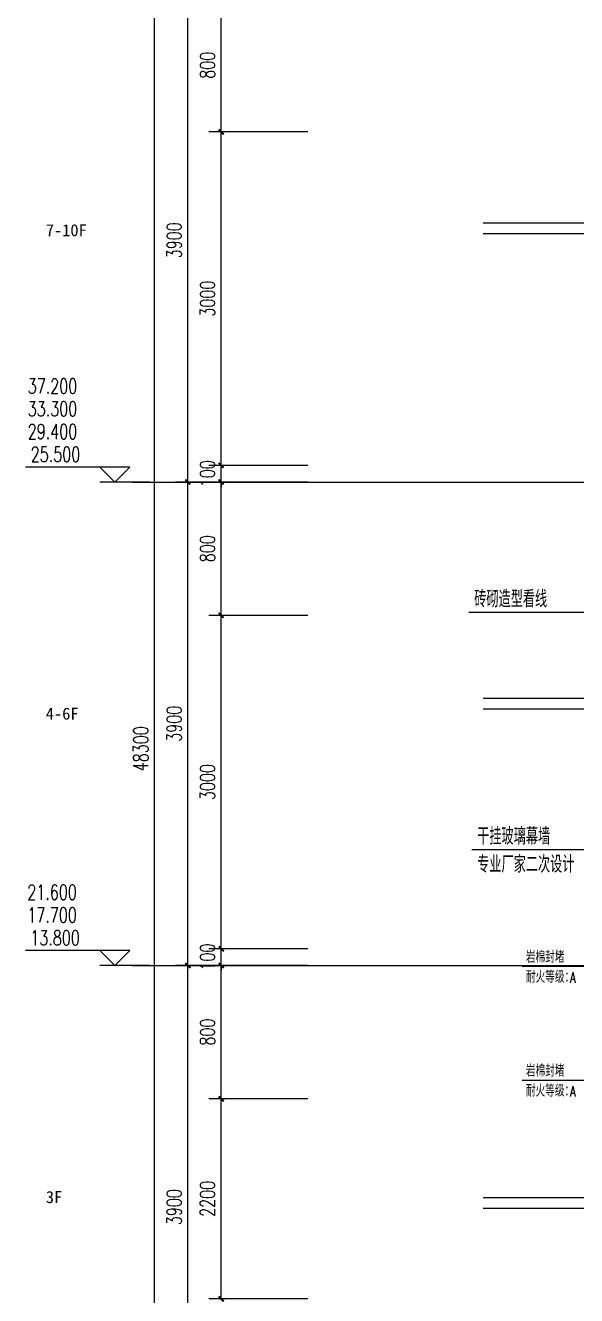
# Model space of a CAD drawing. Extents: x 1738711 to 2346805, y 1189731 to 2516152.
# Drawn here: x 1906769 to 1910074, y 1227714 to 1235334 of the extents above; entities that cross this region are included whole.
import ezdxf

# ---------------------------------------------------------------- set-up
doc = ezdxf.new("R2010")
doc.units = 0
doc.header["$LTSCALE"] = 1000
doc.header["$MEASUREMENT"] = 0
for name, color, linetype in [('DIM_ELEV', 3, 'Continuous'), ('DIM_LEAD', 3, 'Continuous'), ('DIM_SYMB', 3, 'Continuous'), ('DOTE', 1, 'Continuous'), ('PUB_DIM', 3, 'Continuous'), ('PUB_TEXT', 7, 'Continuous')]:
    doc.layers.add(name, color=color, linetype=linetype)
doc.styles.add('_TCH_DIM', font='SIMPLEX', dxfattribs={"bigfont": 'GBCBIG'})
doc.styles.add('_TCH_DIM_T3', font='SIMPLEX', dxfattribs={"width": 0.705882, "bigfont": 'GBCBIG'})
doc.styles.add('STW', font='simhei_0.ttf')
doc.dimstyles.new('_TCH_ARCH&&30', dxfattribs={"dimtxt": 89.25, "dimasz": 30, "dimexe": 75, "dimexo": 90, "dimgap": 37.875, "dimtad": 1, "dimdec": 0, "dimzin": 0, "dimdsep": 46, "dimtxsty": '_TCH_DIM_T3', "dimblk": 'ARCHTICK', "dimcen": 0.09, "dimclrt": 7, "dimazin": 2, "dimtfac": 1, "dimtdec": 0, "dimtix": 1, "dimtmove": 2, "dimatfit": 3, "dimfxl": 20, "dimtolj": 1, "dimtzin": 0, "dimarcsym": 0})

# ---------------------------------------------------------------- blocks, each defined once
blk = doc.blocks.new('_ArchTick')
at = {"color": 0, "linetype": 'ByBlock', "const_width": 0.4}
blk.add_lwpolyline([(-0.5, -0.5), (0.5, 0.5)], dxfattribs=at)
blk = doc.blocks.new('*D1186')
at = {"layer": 'Defpoints', "color": 0, "transparency": 16777216}
for p in [(1907943.4, 1228894.4), (1908552.5, 1228894.4), (1908552.5, 1227694.4)]:
    blk.add_point(p, dxfattribs=at)
at = {"layer": 'PUB_DIM', "color": 0, "lineweight": -2, "transparency": 16777216}
for p, q in [((1908462.5, 1228894.4), (1907868.4, 1228894.4)), ((1907943.4, 1227694.4), (1907943.4, 1228894.4)), ((1908462.5, 1227694.4), (1907868.4, 1227694.4))]:
    blk.add_line(p, q, dxfattribs=at)
at = {"layer": 'PUB_DIM', "color": 0, "lineweight": -2, "transparency": 16777216, "xscale": 30, "yscale": 30, "zscale": 30}
for p, rotation in [((1907943.4, 1228894.4), 90), ((1907943.4, 1227694.4), 270)]:
    blk.add_blockref('_ArchTick', p, dxfattribs=dict(at, rotation=rotation))
at = {"layer": 'PUB_DIM', "color": 7, "transparency": 16777216, "insert": (1907860.9, 1228294.4), "char_height": 89.25, "attachment_point": 5, "rotation": 90, "style": '_TCH_DIM_T3'}
blk.add_mtext('\\A1;2200', dxfattribs=at)
blk = doc.blocks.new('*D1187')
at = {"layer": 'Defpoints', "color": 0, "transparency": 16777216}
for p in [(1907943.4, 1229694.4), (1908552.5, 1229694.4), (1908552.5, 1228894.4)]:
    blk.add_point(p, dxfattribs=at)
at = {"layer": 'PUB_DIM', "color": 0, "lineweight": -2, "transparency": 16777216}
for p, q in [((1908462.5, 1229694.4), (1907868.4, 1229694.4)), ((1907943.4, 1228894.4), (1907943.4, 1229694.4)), ((1908462.5, 1228894.4), (1907868.4, 1228894.4))]:
    blk.add_line(p, q, dxfattribs=at)
at = {"layer": 'PUB_DIM', "color": 0, "lineweight": -2, "transparency": 16777216, "xscale": 30, "yscale": 30, "zscale": 30}
for p, rotation in [((1907943.4, 1229694.4), 90), ((1907943.4, 1228894.4), 270)]:
    blk.add_blockref('_ArchTick', p, dxfattribs=dict(at, rotation=rotation))
at = {"layer": 'PUB_DIM', "color": 7, "transparency": 16777216, "insert": (1907860.9, 1229294.4), "char_height": 89.25, "attachment_point": 5, "rotation": 90, "style": '_TCH_DIM_T3'}
blk.add_mtext('\\A1;800', dxfattribs=at)
blk = doc.blocks.new('*D1188')
at = {"layer": 'Defpoints', "color": 0, "transparency": 16777216}
for p in [(1907943.4, 1229794.4), (1908552.5, 1229794.4), (1908552.5, 1229694.4)]:
    blk.add_point(p, dxfattribs=at)
at = {"layer": 'PUB_DIM', "color": 0, "lineweight": -2, "transparency": 16777216}
for p, q in [((1907943.4, 1229794.4), (1907943.4, 1229824.4)), ((1908462.5, 1229794.4), (1907868.4, 1229794.4)), ((1907943.4, 1229694.4), (1907943.4, 1229794.4)), ((1908462.5, 1229694.4), (1907868.4, 1229694.4)), ((1907943.4, 1229694.4), (1907943.4, 1229664.4))]:
    blk.add_line(p, q, dxfattribs=at)
at = {"layer": 'PUB_DIM', "color": 0, "lineweight": -2, "transparency": 16777216, "xscale": 30, "yscale": 30, "zscale": 30}
for p, rotation in [((1907943.4, 1229794.4), 270), ((1907943.4, 1229694.4), 90)]:
    blk.add_blockref('_ArchTick', p, dxfattribs=dict(at, rotation=rotation))
at = {"layer": 'PUB_DIM', "color": 7, "transparency": 16777216, "insert": (1907860.9, 1229744.4), "char_height": 89.25, "attachment_point": 5, "rotation": 90, "style": '_TCH_DIM_T3'}
blk.add_mtext('\\A1;100', dxfattribs=at)
blk = doc.blocks.new('*D1189')
at = {"layer": 'Defpoints', "color": 0, "transparency": 16777216}
for p in [(1907943.4, 1231794.4), (1908552.5, 1231794.4), (1908552.5, 1229794.4)]:
    blk.add_point(p, dxfattribs=at)
at = {"layer": 'PUB_DIM', "color": 0, "lineweight": -2, "transparency": 16777216}
for p, q in [((1908462.5, 1231794.4), (1907868.4, 1231794.4)), ((1907943.4, 1229794.4), (1907943.4, 1231794.4)), ((1908462.5, 1229794.4), (1907868.4, 1229794.4))]:
    blk.add_line(p, q, dxfattribs=at)
at = {"layer": 'PUB_DIM', "color": 0, "lineweight": -2, "transparency": 16777216, "xscale": 30, "yscale": 30, "zscale": 30}
for p, rotation in [((1907943.4, 1231794.4), 90), ((1907943.4, 1229794.4), 270)]:
    blk.add_blockref('_ArchTick', p, dxfattribs=dict(at, rotation=rotation))
at = {"layer": 'PUB_DIM', "color": 7, "transparency": 16777216, "insert": (1907860.9, 1230794.4), "char_height": 89.25, "attachment_point": 5, "rotation": 90, "style": '_TCH_DIM_T3'}
blk.add_mtext('\\A1;3000', dxfattribs=at)
blk = doc.blocks.new('*D1190')
at = {"layer": 'Defpoints', "color": 0, "transparency": 16777216}
for p in [(1907943.4, 1232594.4), (1908552.5, 1232594.4), (1908552.5, 1231794.4)]:
    blk.add_point(p, dxfattribs=at)
at = {"layer": 'PUB_DIM', "color": 0, "lineweight": -2, "transparency": 16777216}
for p, q in [((1908462.5, 1232594.4), (1907868.4, 1232594.4)), ((1907943.4, 1231794.4), (1907943.4, 1232594.4)), ((1908462.5, 1231794.4), (1907868.4, 1231794.4))]:
    blk.add_line(p, q, dxfattribs=at)
at = {"layer": 'PUB_DIM', "color": 0, "lineweight": -2, "transparency": 16777216, "xscale": 30, "yscale": 30, "zscale": 30}
for p, rotation in [((1907943.4, 1232594.4), 90), ((1907943.4, 1231794.4), 270)]:
    blk.add_blockref('_ArchTick', p, dxfattribs=dict(at, rotation=rotation))
at = {"layer": 'PUB_DIM', "color": 7, "transparency": 16777216, "insert": (1907860.9, 1232194.4), "char_height": 89.25, "attachment_point": 5, "rotation": 90, "style": '_TCH_DIM_T3'}
blk.add_mtext('\\A1;800', dxfattribs=at)
blk = doc.blocks.new('*D1191')
at = {"layer": 'Defpoints', "color": 0, "transparency": 16777216}
for p in [(1907943.4, 1232694.4), (1908552.5, 1232694.4), (1908552.5, 1232594.4)]:
    blk.add_point(p, dxfattribs=at)
at = {"layer": 'PUB_DIM', "color": 0, "lineweight": -2, "transparency": 16777216}
for p, q in [((1907943.4, 1232694.4), (1907943.4, 1232724.4)), ((1908462.5, 1232694.4), (1907868.4, 1232694.4)), ((1907943.4, 1232594.4), (1907943.4, 1232694.4)), ((1908462.5, 1232594.4), (1907868.4, 1232594.4)), ((1907943.4, 1232594.4), (1907943.4, 1232564.4))]:
    blk.add_line(p, q, dxfattribs=at)
at = {"layer": 'PUB_DIM', "color": 0, "lineweight": -2, "transparency": 16777216, "xscale": 30, "yscale": 30, "zscale": 30}
for p, rotation in [((1907943.4, 1232694.4), 270), ((1907943.4, 1232594.4), 90)]:
    blk.add_blockref('_ArchTick', p, dxfattribs=dict(at, rotation=rotation))
at = {"layer": 'PUB_DIM', "color": 7, "transparency": 16777216, "insert": (1907860.9, 1232644.4), "char_height": 89.25, "attachment_point": 5, "rotation": 90, "style": '_TCH_DIM_T3'}
blk.add_mtext('\\A1;100', dxfattribs=at)
blk = doc.blocks.new('*D1192')
at = {"layer": 'Defpoints', "color": 0, "transparency": 16777216}
for p in [(1907943.4, 1234694.4), (1908552.5, 1234694.4), (1908552.5, 1232694.4)]:
    blk.add_point(p, dxfattribs=at)
at = {"layer": 'PUB_DIM', "color": 0, "lineweight": -2, "transparency": 16777216}
for p, q in [((1908462.5, 1234694.4), (1907868.4, 1234694.4)), ((1907943.4, 1232694.4), (1907943.4, 1234694.4)), ((1908462.5, 1232694.4), (1907868.4, 1232694.4))]:
    blk.add_line(p, q, dxfattribs=at)
at = {"layer": 'PUB_DIM', "color": 0, "lineweight": -2, "transparency": 16777216, "xscale": 30, "yscale": 30, "zscale": 30}
for p, rotation in [((1907943.4, 1234694.4), 90), ((1907943.4, 1232694.4), 270)]:
    blk.add_blockref('_ArchTick', p, dxfattribs=dict(at, rotation=rotation))
at = {"layer": 'PUB_DIM', "color": 7, "transparency": 16777216, "insert": (1907860.9, 1233694.4), "char_height": 89.25, "attachment_point": 5, "rotation": 90, "style": '_TCH_DIM_T3'}
blk.add_mtext('\\A1;3000', dxfattribs=at)
blk = doc.blocks.new('*D1193')
at = {"layer": 'Defpoints', "color": 0, "transparency": 16777216}
for p in [(1907943.4, 1235494.4), (1908552.5, 1235494.4), (1908552.5, 1234694.4)]:
    blk.add_point(p, dxfattribs=at)
at = {"layer": 'PUB_DIM', "color": 0, "lineweight": -2, "transparency": 16777216}
for p, q in [((1908462.5, 1235494.4), (1907868.4, 1235494.4)), ((1907943.4, 1234694.4), (1907943.4, 1235494.4)), ((1908462.5, 1234694.4), (1907868.4, 1234694.4))]:
    blk.add_line(p, q, dxfattribs=at)
at = {"layer": 'PUB_DIM', "color": 0, "lineweight": -2, "transparency": 16777216, "xscale": 30, "yscale": 30, "zscale": 30}
for p, rotation in [((1907943.4, 1235494.4), 90), ((1907943.4, 1234694.4), 270)]:
    blk.add_blockref('_ArchTick', p, dxfattribs=dict(at, rotation=rotation))
at = {"layer": 'PUB_DIM', "color": 7, "transparency": 16777216, "insert": (1907860.9, 1235094.4), "char_height": 89.25, "attachment_point": 5, "rotation": 90, "style": '_TCH_DIM_T3'}
blk.add_mtext('\\A1;800', dxfattribs=at)
blk = doc.blocks.new('*D1201')
at = {"layer": 'Defpoints', "color": 0, "transparency": 16777216}
for p in [(1907743.4, 1229694.4), (1908552.5, 1229694.4), (1908552.5, 1226794.4)]:
    blk.add_point(p, dxfattribs=at)
at = {"layer": 'PUB_DIM', "color": 0, "lineweight": -2, "transparency": 16777216}
for p, q in [((1908462.5, 1229694.4), (1907668.4, 1229694.4)), ((1907743.4, 1226794.4), (1907743.4, 1229694.4)), ((1908462.5, 1226794.4), (1907668.4, 1226794.4))]:
    blk.add_line(p, q, dxfattribs=at)
at = {"layer": 'PUB_DIM', "color": 0, "lineweight": -2, "transparency": 16777216, "xscale": 30, "yscale": 30, "zscale": 30}
for p, rotation in [((1907743.4, 1229694.4), 90), ((1907743.4, 1226794.4), 270)]:
    blk.add_blockref('_ArchTick', p, dxfattribs=dict(at, rotation=rotation))
at = {"layer": 'PUB_DIM', "color": 7, "transparency": 16777216, "insert": (1907660.9, 1228244.4), "char_height": 89.25, "attachment_point": 5, "rotation": 90, "style": '_TCH_DIM_T3'}
blk.add_mtext('\\A1;3900', dxfattribs=at)
blk = doc.blocks.new('*D1202')
at = {"layer": 'Defpoints', "color": 0, "transparency": 16777216}
for p in [(1907743.4, 1232594.4), (1908552.5, 1232594.4), (1908552.5, 1229694.4)]:
    blk.add_point(p, dxfattribs=at)
at = {"layer": 'PUB_DIM', "color": 0, "lineweight": -2, "transparency": 16777216}
for p, q in [((1908462.5, 1232594.4), (1907668.4, 1232594.4)), ((1907743.4, 1229694.4), (1907743.4, 1232594.4)), ((1908462.5, 1229694.4), (1907668.4, 1229694.4))]:
    blk.add_line(p, q, dxfattribs=at)
at = {"layer": 'PUB_DIM', "color": 0, "lineweight": -2, "transparency": 16777216, "xscale": 30, "yscale": 30, "zscale": 30}
for p, rotation in [((1907743.4, 1232594.4), 90), ((1907743.4, 1229694.4), 270)]:
    blk.add_blockref('_ArchTick', p, dxfattribs=dict(at, rotation=rotation))
at = {"layer": 'PUB_DIM', "color": 7, "transparency": 16777216, "insert": (1907660.9, 1231144.4), "char_height": 89.25, "attachment_point": 5, "rotation": 90, "style": '_TCH_DIM_T3'}
blk.add_mtext('\\A1;3900', dxfattribs=at)
blk = doc.blocks.new('*D1203')
at = {"layer": 'Defpoints', "color": 0, "transparency": 16777216}
for p in [(1907743.4, 1235494.4), (1908552.5, 1235494.4), (1908552.5, 1232594.4)]:
    blk.add_point(p, dxfattribs=at)
at = {"layer": 'PUB_DIM', "color": 0, "lineweight": -2, "transparency": 16777216}
for p, q in [((1908462.5, 1235494.4), (1907668.4, 1235494.4)), ((1907743.4, 1232594.4), (1907743.4, 1235494.4)), ((1908462.5, 1232594.4), (1907668.4, 1232594.4))]:
    blk.add_line(p, q, dxfattribs=at)
at = {"layer": 'PUB_DIM', "color": 0, "lineweight": -2, "transparency": 16777216, "xscale": 30, "yscale": 30, "zscale": 30}
for p, rotation in [((1907743.4, 1235494.4), 90), ((1907743.4, 1232594.4), 270)]:
    blk.add_blockref('_ArchTick', p, dxfattribs=dict(at, rotation=rotation))
at = {"layer": 'PUB_DIM', "color": 7, "transparency": 16777216, "insert": (1907660.9, 1234044.4), "char_height": 89.25, "attachment_point": 5, "rotation": 90, "style": '_TCH_DIM_T3'}
blk.add_mtext('\\A1;3900', dxfattribs=at)
blk = doc.blocks.new('*D1206')
at = {"layer": 'Defpoints', "color": 0, "transparency": 16777216}
for p in [(1907543.4, 1240394.4), (1908552.5, 1240394.4), (1908552.5, 1221594.4)]:
    blk.add_point(p, dxfattribs=at)
at = {"layer": 'PUB_DIM', "color": 0, "lineweight": -2, "transparency": 16777216}
for p, q in [((1908462.5, 1240394.4), (1907468.4, 1240394.4)), ((1907543.4, 1221594.4), (1907543.4, 1240394.4)), ((1908462.5, 1221594.4), (1907468.4, 1221594.4))]:
    blk.add_line(p, q, dxfattribs=at)
at = {"layer": 'PUB_DIM', "color": 0, "lineweight": -2, "transparency": 16777216, "xscale": 30, "yscale": 30, "zscale": 30}
for p, rotation in [((1907543.4, 1240394.4), 90), ((1907543.4, 1221594.4), 270)]:
    blk.add_blockref('_ArchTick', p, dxfattribs=dict(at, rotation=rotation))
at = {"layer": 'PUB_DIM', "color": 7, "transparency": 16777216, "insert": (1907460.9, 1230994.4), "char_height": 89.25, "attachment_point": 5, "rotation": 90, "style": '_TCH_DIM_T3'}
blk.add_mtext('\\A1;48300', dxfattribs=at)

msp = doc.modelspace()

# ---------------------------------------------------------------- linework, layer by layer
at = {"layer": 'DIM_ELEV'}
for p, q in [((1907395.5, 1232684.4), (1906769.1, 1232684.4)), ((1907305.5, 1232594.4), (1907215.5, 1232684.4)), ((1907305.5, 1232594.4), (1907395.5, 1232684.4)), ((1907515.5, 1232594.4), (1907215.5, 1232594.4)), ((1907395.5, 1229784.4), (1906769.1, 1229784.4)), ((1907305.5, 1229694.4), (1907215.5, 1229784.4)), ((1907305.5, 1229694.4), (1907395.5, 1229784.4)), ((1907515.5, 1229694.4), (1907215.5, 1229694.4))]:
    msp.add_line(p, q, dxfattribs=at)
at = {"layer": 'DIM_LEAD'}
for p, q in [((1909971.5, 1231810.8), (1909429, 1231810.8)), ((1910148.8, 1231810.8), (1909971.5, 1231810.8)), ((1909989.2, 1230387.5), (1909446.8, 1230387.5)), ((1910648.8, 1230387.5), (1909989.2, 1230387.5)), ((1910407.2, 1229687.8), (1909747.9, 1229687.8)), ((1910407.2, 1229005), (1909747.9, 1229005))]:
    msp.add_line(p, q, dxfattribs=at)
at = {"layer": 'DIM_SYMB'}
for points in [[(1909513.2, 1234150), (1911445.5, 1234150), (1911468.4, 1234213), (1911490.7, 1234087), (1911513, 1234150), (1913445.4, 1234150)], [(1909513.2, 1234086.1), (1911445.5, 1234086.1), (1911468.4, 1234149.1), (1911490.7, 1234023.1), (1911513, 1234086.1), (1913445.4, 1234086.1)], [(1909513.2, 1231297.2), (1911445.5, 1231297.2), (1911468.4, 1231360.2), (1911490.7, 1231234.2), (1911513, 1231297.2), (1913445.4, 1231297.2)], [(1909513.2, 1231233.3), (1911445.5, 1231233.3), (1911468.4, 1231296.3), (1911490.7, 1231170.3), (1911513, 1231233.3), (1913445.4, 1231233.3)], [(1909513.2, 1228303), (1911445.5, 1228303), (1911468.4, 1228366), (1911490.7, 1228240), (1911513, 1228303), (1913445.4, 1228303)], [(1909513.2, 1228239.1), (1911445.5, 1228239.1), (1911468.4, 1228302.1), (1911490.7, 1228176.1), (1911513, 1228239.1), (1913445.4, 1228239.1)]]:
    msp.add_lwpolyline(points, dxfattribs=at)
at = {"layer": 'DOTE'}
for p, q in [((1907409.7, 1232594.4), (1913404.2, 1232594.4)), ((1907409.7, 1229694.4), (1913404.2, 1229694.4))]:
    msp.add_line(p, q, dxfattribs=at)

# ---------------------------------------------------------------- texts
at = {"style": 'STW'}
for s, p in [('7-10F', (1906891.6, 1234069.1)), ('4-6F', (1906891.6, 1231169.1)), ('3F', (1906891.6, 1228269.1))]:
    msp.add_text(s, height=72.1, dxfattribs=at).set_placement(p)
at = {"layer": 'PUB_TEXT', "color": 7, "style": '_TCH_DIM', "width": 0.705882}
for s, height, p in [('37.200', 89.25, (1906782.9, 1233125.4)), ('33.300', 89.25, (1906782.9, 1232988.9)), ('29.400', 89.25, (1906782.9, 1232852.4)), ('25.500', 89.25, (1906800.9, 1232715.9)), ('21.600', 89.25, (1906780.5, 1230088.9)), ('17.700', 89.25, (1906780.5, 1229952.4)), ('13.800', 89.25, (1906798.5, 1229815.9)), ('A', 63.8, (1910033.6, 1229590.3)), ('A', 63.8, (1910033.6, 1228907.5))]:
    msp.add_text(s, height=height, dxfattribs=at).set_placement(p)
at = {"layer": 'PUB_TEXT', "color": 7, "style": '_TCH_DIM'}
for s, height, p in [('砖砌造型看线', 101.28, (1909460.5, 1231842.3)), ('干挂玻璃幕墙', 101.28, (1909478.3, 1230419)), ('专业厂家二次设计', 101.28, (1909478.3, 1230251)), ('岩棉封堵', 72.34, (1909770.4, 1229710.3)), ('耐火等级：', 72.34, (1909770.4, 1229590.3)), ('岩棉封堵', 72.34, (1909770.4, 1229027.5)), ('耐火等级：', 72.34, (1909770.4, 1228907.5))]:
    msp.add_text(s, height=height, dxfattribs=at).set_placement(p)

# ---------------------------------------------------------------- dimensions: what is measured, and where the dimension line sits
at = {"layer": 'PUB_DIM'}
for p1, p2, distance, text, picture, middle in [((1908552.5, 1221594.4), (1908552.5, 1240394.4), 1009.1, '48300', '*D1206', (1907460.9, 1230994.4)), ((1908552.5, 1232594.4), (1908552.5, 1235494.4), 809.1, '3900', '*D1203', (1907660.9, 1234044.4)), ((1908552.5, 1232694.4), (1908552.5, 1234694.4), 609.1, '3000', '*D1192', (1907860.9, 1233694.4)), ((1908552.5, 1229694.4), (1908552.5, 1232594.4), 809.1, '3900', '*D1202', (1907660.9, 1231144.4)), ((1908552.5, 1229794.4), (1908552.5, 1231794.4), 609.1, '3000', '*D1189', (1907860.9, 1230794.4)), ((1908552.5, 1226794.4), (1908552.5, 1229694.4), 809.1, '3900', '*D1201', (1907660.9, 1228244.4)), ((1908552.5, 1227694.4), (1908552.5, 1228894.4), 609.1, '2200', '*D1186', (1907860.9, 1228294.4))]:
    dim = msp.add_aligned_dim(p1=p1, p2=p2, distance=distance, text=text, dimstyle='_TCH_ARCH&&30', dxfattribs=at)
    dim.commit()
    dim.dimension.update_dxf_attribs({"geometry": picture, "text_midpoint": middle})
for p1, p2, picture, middle in [((1908552.5, 1234694.4), (1908552.5, 1235494.4), '*D1193', (1907860.9, 1235094.4)), ((1908552.5, 1232594.4), (1908552.5, 1232694.4), '*D1191', (1907860.9, 1232644.4)), ((1908552.5, 1231794.4), (1908552.5, 1232594.4), '*D1190', (1907860.9, 1232194.4)), ((1908552.5, 1229694.4), (1908552.5, 1229794.4), '*D1188', (1907860.9, 1229744.4)), ((1908552.5, 1228894.4), (1908552.5, 1229694.4), '*D1187', (1907860.9, 1229294.4))]:
    dim = msp.add_aligned_dim(p1=p1, p2=p2, distance=609.1, dimstyle='_TCH_ARCH&&30', dxfattribs=at)
    dim.commit()
    dim.dimension.update_dxf_attribs({"geometry": picture, "text_midpoint": middle})

doc.saveas('drawing.dxf')
